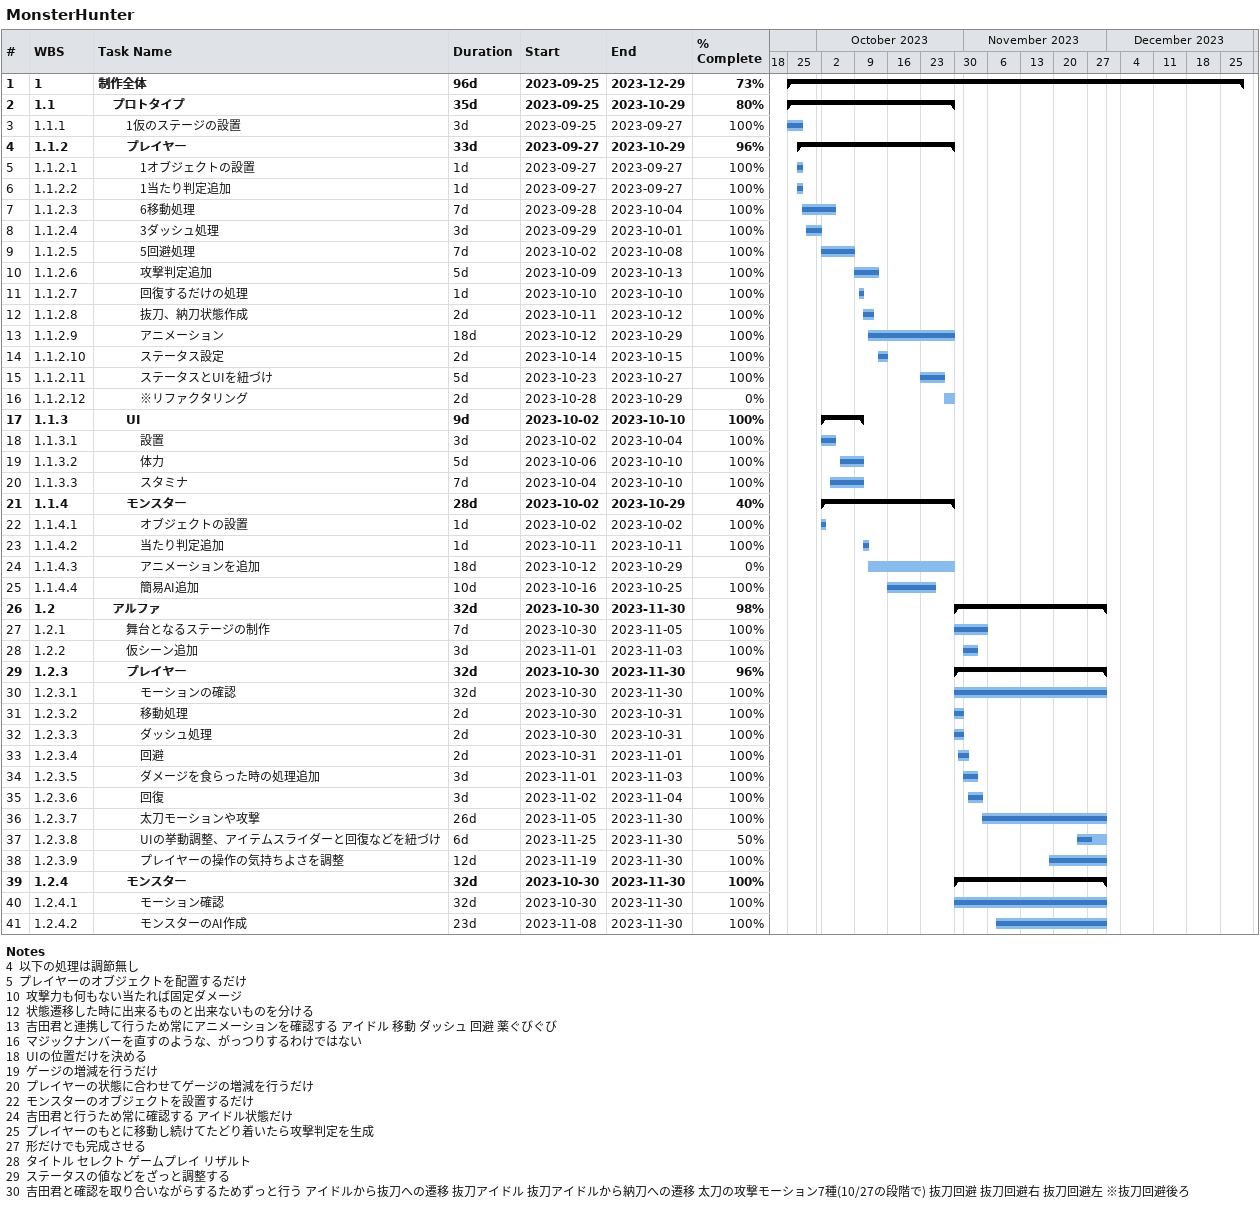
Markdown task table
MonsterHunter

| ID | WBS | Task | Duration | Start | Finish | % complete |
|---|---|---|---|---|---|---|
| 1 | 1 | **制作全体** | 96d | 2023-09-25 | 2023-12-29 | 73 |
| 2 | 1.1 | **プロトタイプ** | 35d | 2023-09-25 | 2023-10-29 | 80 |
| 3 | 1.1.1 | 1仮のステージの設置 | 3d | 2023-09-25 | 2023-09-27 | 100 |
| 4 | 1.1.2 | **プレイヤー** | 33d | 2023-09-27 | 2023-10-29 | 96 |
| 5 | 1.1.2.1 | 1オブジェクトの設置 | 1d | 2023-09-27 | 2023-09-27 | 100 |
| 6 | 1.1.2.2 | 1当たり判定追加 | 1d | 2023-09-27 | 2023-09-27 | 100 |
| 7 | 1.1.2.3 | 6移動処理 | 7d | 2023-09-28 | 2023-10-04 | 100 |
| 8 | 1.1.2.4 | 3ダッシュ処理 | 3d | 2023-09-29 | 2023-10-01 | 100 |
| 9 | 1.1.2.5 | 5回避処理 | 7d | 2023-10-02 | 2023-10-08 | 100 |
| 10 | 1.1.2.6 | 攻撃判定追加 | 5d | 2023-10-09 | 2023-10-13 | 100 |
| 11 | 1.1.2.7 | 回復するだけの処理 | 1d | 2023-10-10 | 2023-10-10 | 100 |
| 12 | 1.1.2.8 | 抜刀、納刀状態作成 | 2d | 2023-10-11 | 2023-10-12 | 100 |
| 13 | 1.1.2.9 | アニメーション | 18d | 2023-10-12 | 2023-10-29 | 100 |
| 14 | 1.1.2.10 | ステータス設定 | 2d | 2023-10-14 | 2023-10-15 | 100 |
| 15 | 1.1.2.11 | ステータスとUIを紐づけ | 5d | 2023-10-23 | 2023-10-27 | 100 |
| 16 | 1.1.2.12 | ※リファクタリング | 2d | 2023-10-28 | 2023-10-29 | 0 |
| 17 | 1.1.3 | **UI** | 9d | 2023-10-02 | 2023-10-10 | 100 |
| 18 | 1.1.3.1 | 設置 | 3d | 2023-10-02 | 2023-10-04 | 100 |
| 19 | 1.1.3.2 | 体力 | 5d | 2023-10-06 | 2023-10-10 | 100 |
| 20 | 1.1.3.3 | スタミナ | 7d | 2023-10-04 | 2023-10-10 | 100 |
| 21 | 1.1.4 | **モンスター** | 28d | 2023-10-02 | 2023-10-29 | 40 |
| 22 | 1.1.4.1 | オブジェクトの設置 | 1d | 2023-10-02 | 2023-10-02 | 100 |
| 23 | 1.1.4.2 | 当たり判定追加 | 1d | 2023-10-11 | 2023-10-11 | 100 |
| 24 | 1.1.4.3 | アニメーションを追加 | 18d | 2023-10-12 | 2023-10-29 | 0 |
| 25 | 1.1.4.4 | 簡易AI追加 | 10d | 2023-10-16 | 2023-10-25 | 100 |
| 26 | 1.2 | **アルファ** | 32d | 2023-10-30 | 2023-11-30 | 98 |
| 27 | 1.2.1 | 舞台となるステージの制作 | 7d | 2023-10-30 | 2023-11-05 | 100 |
| 28 | 1.2.2 | 仮シーン追加 | 3d | 2023-11-01 | 2023-11-03 | 100 |
| 29 | 1.2.3 | **プレイヤー** | 32d | 2023-10-30 | 2023-11-30 | 96 |
| 30 | 1.2.3.1 | モーションの確認 | 32d | 2023-10-30 | 2023-11-30 | 100 |
| 31 | 1.2.3.2 | 移動処理 | 2d | 2023-10-30 | 2023-10-31 | 100 |
| 32 | 1.2.3.3 | ダッシュ処理 | 2d | 2023-10-30 | 2023-10-31 | 100 |
| 33 | 1.2.3.4 | 回避 | 2d | 2023-10-31 | 2023-11-01 | 100 |
| 34 | 1.2.3.5 | ダメージを食らった時の処理追加 | 3d | 2023-11-01 | 2023-11-03 | 100 |
| 35 | 1.2.3.6 | 回復 | 3d | 2023-11-02 | 2023-11-04 | 100 |
| 36 | 1.2.3.7 | 太刀モーションや攻撃 | 26d | 2023-11-05 | 2023-11-30 | 100 |
| 37 | 1.2.3.8 | UIの挙動調整、アイテムスライダーと回復などを紐づけ | 6d | 2023-11-25 | 2023-11-30 | 50 |
| 38 | 1.2.3.9 | プレイヤーの操作の気持ちよさを調整 | 12d | 2023-11-19 | 2023-11-30 | 100 |
| 39 | 1.2.4 | **モンスター** | 32d | 2023-10-30 | 2023-11-30 | 100 |
| 40 | 1.2.4.1 | モーション確認 | 32d | 2023-10-30 | 2023-11-30 | 100 |
| 41 | 1.2.4.2 | モンスターのAI作成 | 23d | 2023-11-08 | 2023-11-30 | 100 |

Notes
- 4: 以下の処理は調節無し
- 5: プレイヤーのオブジェクトを配置するだけ
- 10: 攻撃力も何もない当たれば固定ダメージ
- 12: 状態遷移した時に出来るものと出来ないものを分ける
- 13: 吉田君と連携して行うため常にアニメーションを確認する アイドル 移動 ダッシュ 回避 薬ぐびぐび
- 16: マジックナンバーを直すのような、がっつりするわけではない
- 18: UIの位置だけを決める
- 19: ゲージの増減を行うだけ
- 20: プレイヤーの状態に合わせてゲージの増減を行うだけ
- 22: モンスターのオブジェクトを設置するだけ
- 24: 吉田君と行うため常に確認する アイドル状態だけ
- 25: プレイヤーのもとに移動し続けてたどり着いたら攻撃判定を生成
- 27: 形だけでも完成させる
- 28: タイトル セレクト ゲームプレイ リザルト
- 29: ステータスの値などをざっと調整する
- 30: 吉田君と確認を取り合いながらするためずっと行う アイドルから抜刀への遷移 抜刀アイドル 抜刀アイドルから納刀への遷移 太刀の攻撃モーション7種(10/27の段階で) 抜刀回避 抜刀回避右 抜刀回避左 ※抜刀回避後ろ
